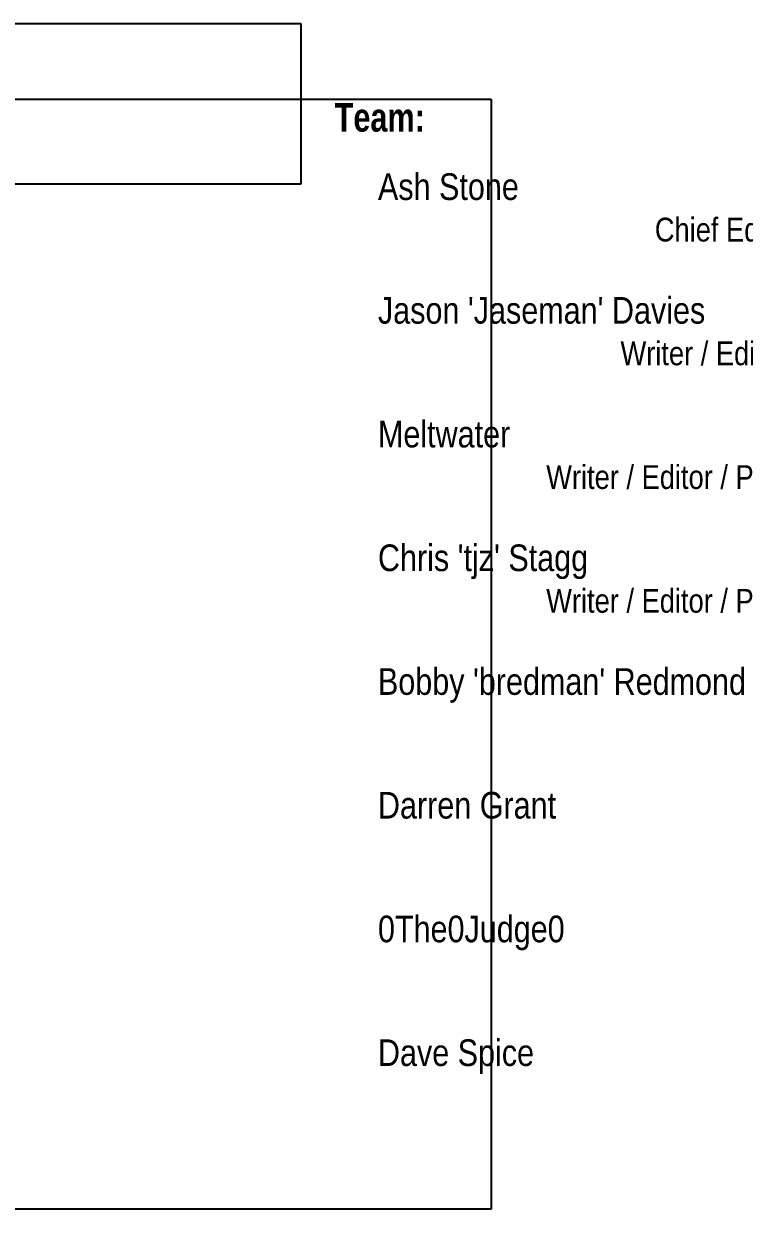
# Model space of a CAD drawing. Header units: millimetres. Extents: x 471 to 1044, y 7 to 541.
# Drawn here: x 856.9 to 932.6, y 7 to 131.6 of the extents above; entities that cross this region are included whole.
import ezdxf

# ---------------------------------------------------------------- set-up
doc = ezdxf.new("R2010")
doc.units = ezdxf.units.MM
doc.layers.add('Images', color=7, linetype='Continuous')
doc.layers.add('Text', color=7, linetype='Continuous')
doc.styles.get("Standard").update_dxf_attribs({"font": 'arial.ttf'})
picture_1 = doc.add_image_def('image5.jpg', size_in_pixel=(1024, 768))
picture_2 = doc.add_image_def('image3.png', size_in_pixel=(1746, 774))

msp = doc.modelspace()

# ---------------------------------------------------------------- texts
at = {"layer": 'Text', "attachment_point": 1}
for s, width, insert, char_height in [('{\\fImpact|b0|i0|c0|p34;\\C14;Team:}', 62.9591, (889.56, 123.27), 3), ("{\\fArial Narrow|b0|i0|c0|p34;\\H0.8x;Ash Stone\\P\\pi29.094;\\H0.89286x;Chief Editor / Administrator / Header\\P\\pi75;\\P\\pi0;\\H1.12x;Jason 'Jaseman' Davies\\H1.25x;\\P\\pi25.486;\\H0.71429x;Writer / Editor / Website /Page Designs\\P\\pi75;\\P\\pi0;\\H1.12x;Meltwater\\P\\pi17.68;\\H0.89286x;Writer / Editor / Photographer / Page Designs\\P\\pi75;\\P\\pi0;\\H1.12x;Chris 'tjz' Stagg\\P\\pi17.68;\\H0.89286x;Writer / Editor / Photographer / Page Designs\\P\\pi75;\\P\\pi0;\\H1.12x;Bobby 'bredman' Redmond\\P\\pi47.295;\\H0.89286x;Writer / Page Designs\\P\\pi75;\\P\\pi0;\\H1.12x;Darren Grant\\P\\pi47.295;\\H0.89286x;Writer / Page Designs\\P\\pi75;\\P\\pi0;\\H1.12x;0The0Judge0\\P\\pi39.522;\\H0.89286x;Python Tutor / Administrator\\P\\pi75;\\P\\pi0;\\H1.12x;Dave Spice\\P\\pi67.365;\\H0.89286x;Writer}", 75, (894.11, 115.89), 3.5)]:
    msp.add_mtext_dynamic_manual_height_columns(s, width=width, gutter_width=12.5, heights=[0], dxfattribs=dict(at, insert=insert, char_height=char_height))

# ---------------------------------------------------------------- pictures from other files: only their frames are drawn
at = {"layer": 'Images'}
image = msp.add_image(picture_2, insert=(847.94, 114.75), size_in_units=(38.05, 16.87), dxfattribs=at)
image.dxf.flags = 15
image = msp.add_image(picture_1, insert=(750.43, 7.01), size_in_units=(155.58, 116.69), dxfattribs=at)
image.dxf.flags = 7

doc.saveas('drawing.dxf')
